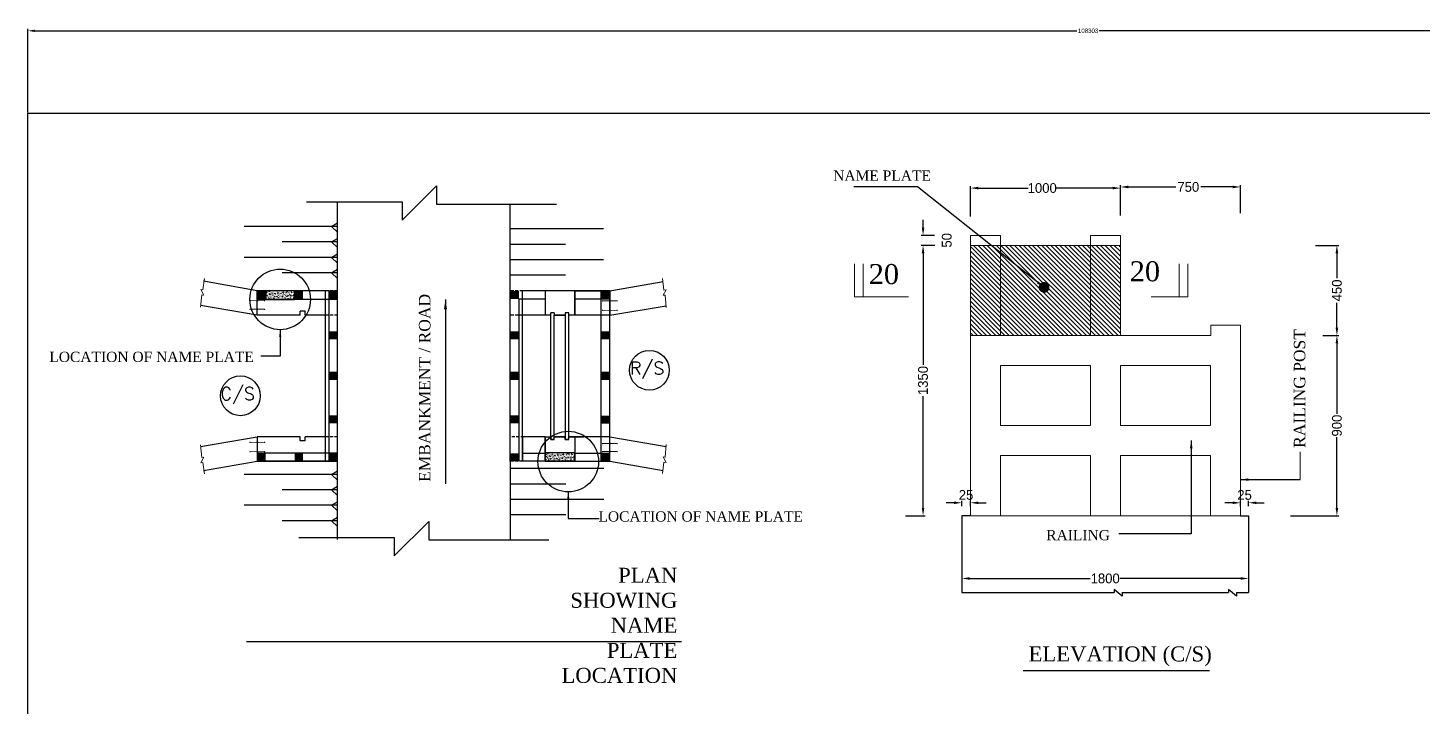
# Model space of a CAD drawing. Extents: x -1206532 to 786809, y -4288605 to 172932.
# Drawn here: x 678397 to 749608, y -4242283 to -4207661 of the extents above; entities that cross this region are included whole.
import ezdxf

# ---------------------------------------------------------------- set-up
doc = ezdxf.new("R2010")
doc.units = 0
doc.header["$LTSCALE"] = 300
doc.header["$MEASUREMENT"] = 0
doc.linetypes.add('DASHED', pattern=[0.75, 0.5, -0.25])
doc.layers.get('0').update_dxf_attribs({"linetype": 'CONTINUOUS'})
doc.layers.get('DEFPOINTS').update_dxf_attribs({"linetype": 'CONTINUOUS'})
doc.layers.add('LINE', color=7, linetype='CONTINUOUS')
doc.layers.add('Other line', color=7, linetype='CONTINUOUS', lineweight=15)
doc.styles.add('BIG', font='ROMANT.SHX')
doc.styles.add('style1', font='TIMES_0.TTF')
doc.dimstyles.new('3', dxfattribs={"dimtxt": 225, "dimasz": 350, "dimexe": 100, "dimexo": 25, "dimgap": 9, "dimtad": 0, "dimdec": 0, "dimzin": 0, "dimdsep": 46, "dimtxsty": 'Standard', "dimcen": 0, "dimclrd": 5, "dimclre": 6, "dimclrt": 1, "dimadec": 0, "dimazin": 0, "dimtfac": 1, "dimtdec": 0, "dimtofl": 0, "dimtmove": 2, "dimatfit": 3, "dimfxl": 1, "dimtolj": 1, "dimtzin": 0, "dimarcsym": 0})
pattern_1 = [(135, (3341347.93, -2847438.74), (115.824091, 115.824091), [])]

# ---------------------------------------------------------------- blocks, each defined once
blk = doc.blocks.new('*D505')
at = {"layer": 'DEFPOINTS', "color": 0, "lineweight": 30}
for p in [(786701, -4207808), (678397, -4212008), (786701, -4212008)]:
    blk.add_point(p, dxfattribs=at)
at = {"layer": 'LINE', "color": 6, "lineweight": -2}
for p, q in [((678397, -4211983), (678397, -4207708)), ((786701, -4211983), (786701, -4207708))]:
    blk.add_line(p, q, dxfattribs=at)
at = {"layer": 'LINE', "color": 5, "lineweight": -2}
for p, q in [((678747, -4207808), (731978, -4207808)), ((786351, -4207808), (733121, -4207808))]:
    blk.add_line(p, q, dxfattribs=at)
at = {"layer": 'LINE', "color": 5, "lineweight": 30}
for points in [[(678747, -4207750), (678747, -4207867), (678397, -4207808)], [(786351, -4207750), (786351, -4207867), (786701, -4207808)]]:
    blk.add_solid(points, dxfattribs=at)
at = {"layer": 'LINE', "color": 1, "lineweight": 30, "insert": (732549, -4207808), "char_height": 225, "attachment_point": 5}
blk.add_mtext('\\A1;108303', dxfattribs=at)
blk = doc.blocks.new('*D838')
at = {"layer": 'DEFPOINTS', "color": 0, "lineweight": 30}
for p in [(744511, -4223364), (742858, -4232563), (745256, -4232563)]:
    blk.add_point(p, dxfattribs=at)
at = {"layer": 'LINE', "lineweight": -2}
for p, q in [((744536, -4223364), (745356, -4223364)), ((745256, -4223764), (745256, -4227371)), ((745256, -4232163), (745256, -4228555)), ((742883, -4232563), (745356, -4232563))]:
    blk.add_line(p, q, dxfattribs=at)
at = {"layer": 'LINE', "lineweight": 30}
for points in [[(745189, -4223764), (745323, -4223764), (745256, -4223364)], [(745189, -4232163), (745323, -4232163), (745256, -4232563)]]:
    blk.add_solid(points, dxfattribs=at)
at = {"layer": 'LINE', "color": 0, "lineweight": 20, "insert": (745256, -4227963), "char_height": 500, "attachment_point": 5, "rotation": 90}
blk.add_mtext('\\A1;900', dxfattribs=at)
blk = doc.blocks.new('*D839')
at = {"layer": 'DEFPOINTS', "color": 0, "lineweight": 30}
for p in [(724740, -4218764), (723201, -4232563), (724119, -4232563)]:
    blk.add_point(p, dxfattribs=at)
at = {"layer": 'LINE', "lineweight": -2}
for p, q in [((724715, -4218764), (724019, -4218764)), ((724119, -4219164), (724119, -4224863)), ((724119, -4232163), (724119, -4226464)), ((723226, -4232563), (724219, -4232563))]:
    blk.add_line(p, q, dxfattribs=at)
at = {"layer": 'LINE', "lineweight": 30}
for points in [[(724052, -4219164), (724186, -4219164), (724119, -4218764)], [(724052, -4232163), (724186, -4232163), (724119, -4232563)]]:
    blk.add_solid(points, dxfattribs=at)
at = {"layer": 'LINE', "color": 0, "lineweight": 20, "insert": (724119, -4225663), "char_height": 500, "attachment_point": 5, "rotation": 90}
blk.add_mtext('\\A1;1350', dxfattribs=at)
blk = doc.blocks.new('*D840')
at = {"layer": 'DEFPOINTS', "color": 0, "lineweight": 30}
for p in [(726093, -4233244), (740747, -4233397), (726093, -4235767)]:
    blk.add_point(p, dxfattribs=at)
at = {"layer": 'LINE', "lineweight": -2}
for p, q in [((726093, -4233269), (726093, -4235867)), ((740747, -4233422), (740747, -4235867)), ((726493, -4235767), (732661, -4235767)), ((740347, -4235767), (734179, -4235767))]:
    blk.add_line(p, q, dxfattribs=at)
at = {"layer": 'LINE', "lineweight": 30}
for points in [[(726493, -4235701), (726493, -4235834), (726093, -4235767)], [(740347, -4235701), (740347, -4235834), (740747, -4235767)]]:
    blk.add_solid(points, dxfattribs=at)
at = {"layer": 'LINE', "color": 0, "lineweight": 20, "insert": (733420, -4235767), "char_height": 500, "attachment_point": 5}
blk.add_mtext('\\A1;1800', dxfattribs=at)
blk = doc.blocks.new('*D841')
at = {"layer": 'DEFPOINTS', "color": 0, "lineweight": 30}
for p in [(744135, -4218764), (744511, -4223364), (745256, -4223364)]:
    blk.add_point(p, dxfattribs=at)
at = {"layer": 'LINE', "lineweight": -2}
for p, q in [((744160, -4218764), (745356, -4218764)), ((745256, -4219164), (745256, -4220430)), ((745256, -4222964), (745256, -4221698)), ((744536, -4223364), (745356, -4223364))]:
    blk.add_line(p, q, dxfattribs=at)
at = {"layer": 'LINE', "lineweight": 30}
for points in [[(745189, -4219164), (745323, -4219164), (745256, -4218764)], [(745189, -4222964), (745323, -4222964), (745256, -4223364)]]:
    blk.add_solid(points, dxfattribs=at)
at = {"layer": 'LINE', "color": 0, "lineweight": 20, "insert": (745256, -4221064), "char_height": 500, "attachment_point": 5, "rotation": 90}
blk.add_mtext('\\A1;450', dxfattribs=at)
blk = doc.blocks.new('*D842')
at = {"layer": 'DEFPOINTS', "color": 0, "lineweight": 30}
for p in [(734202, -4215781), (734202, -4217199), (740334, -4217144)]:
    blk.add_point(p, dxfattribs=at)
at = {"layer": 'LINE', "lineweight": -2}
for p, q in [((734202, -4217174), (734202, -4215681)), ((734602, -4215781), (737033, -4215781)), ((739934, -4215781), (738301, -4215781)), ((740334, -4217119), (740334, -4215681))]:
    blk.add_line(p, q, dxfattribs=at)
at = {"layer": 'LINE', "lineweight": 30}
for points in [[(734602, -4215714), (734602, -4215847), (734202, -4215781)], [(739934, -4215714), (739934, -4215847), (740334, -4215781)]]:
    blk.add_solid(points, dxfattribs=at)
at = {"layer": 'LINE', "color": 0, "lineweight": 20, "insert": (737667, -4215781), "char_height": 500, "attachment_point": 5}
blk.add_mtext('\\A1;750', dxfattribs=at)
blk = doc.blocks.new('*D843')
at = {"layer": 'DEFPOINTS', "color": 0, "lineweight": 30}
for p in [(726536, -4215838), (726536, -4217316), (734202, -4217265)]:
    blk.add_point(p, dxfattribs=at)
at = {"layer": 'LINE', "lineweight": -2}
for p, q in [((726536, -4217291), (726536, -4215738)), ((726936, -4215838), (729488, -4215838)), ((733802, -4215838), (730923, -4215838)), ((734202, -4217240), (734202, -4215738))]:
    blk.add_line(p, q, dxfattribs=at)
at = {"layer": 'LINE', "lineweight": 30}
for points in [[(726936, -4215771), (726936, -4215904), (726536, -4215838)], [(733802, -4215771), (733802, -4215904), (734202, -4215838)]]:
    blk.add_solid(points, dxfattribs=at)
at = {"layer": 'LINE', "color": 0, "lineweight": 20, "insert": (730205, -4215838), "char_height": 500, "attachment_point": 5}
blk.add_mtext('\\A1;1000', dxfattribs=at)
blk = doc.blocks.new('*D844')
at = {"layer": 'DEFPOINTS', "color": 0, "lineweight": 30}
for p in [(724721, -4218253), (724119, -4218764), (724721, -4218764)]:
    blk.add_point(p, dxfattribs=at)
at = {"layer": 'LINE', "lineweight": -2}
for p, q in [((724119, -4217853), (724119, -4217453)), ((724696, -4218253), (724019, -4218253)), ((724696, -4218764), (724019, -4218764)), ((724119, -4219164), (724119, -4219564))]:
    blk.add_line(p, q, dxfattribs=at)
at = {"layer": 'LINE', "lineweight": 30}
for points in [[(724052, -4217853), (724186, -4217853), (724119, -4218253)], [(724052, -4219164), (724186, -4219164), (724119, -4218764)]]:
    blk.add_solid(points, dxfattribs=at)
at = {"layer": 'LINE', "color": 0, "lineweight": 20, "insert": (725330, -4218505), "char_height": 500, "attachment_point": 5, "rotation": 90}
blk.add_mtext('\\A1;50', dxfattribs=at)
blk = doc.blocks.new('*D845')
at = {"layer": 'DEFPOINTS', "color": 0, "lineweight": 30}
for p in [(740334, -4231904), (740334, -4232111), (740747, -4232098)]:
    blk.add_point(p, dxfattribs=at)
at = {"layer": 'LINE', "lineweight": -2}
for p, q in [((739934, -4231904), (739534, -4231904)), ((740334, -4232086), (740334, -4231804)), ((740747, -4232073), (740747, -4231804)), ((741147, -4231904), (741547, -4231904))]:
    blk.add_line(p, q, dxfattribs=at)
at = {"layer": 'LINE', "lineweight": 30}
for points in [[(739934, -4231838), (739934, -4231971), (740334, -4231904)], [(741147, -4231838), (741147, -4231971), (740747, -4231904)]]:
    blk.add_solid(points, dxfattribs=at)
at = {"layer": 'LINE', "color": 0, "lineweight": 20, "insert": (740541, -4231504), "char_height": 500, "attachment_point": 5}
blk.add_mtext('\\A1;25', dxfattribs=at)
blk = doc.blocks.new('*D846')
at = {"layer": 'DEFPOINTS', "color": 0, "lineweight": 30}
for p in [(726093, -4231904), (726093, -4232098), (726536, -4232098)]:
    blk.add_point(p, dxfattribs=at)
at = {"layer": 'LINE', "lineweight": -2}
for p, q in [((725693, -4231904), (725293, -4231904)), ((726093, -4232073), (726093, -4231804)), ((726536, -4232073), (726536, -4231804)), ((726936, -4231904), (727336, -4231904))]:
    blk.add_line(p, q, dxfattribs=at)
at = {"layer": 'LINE', "lineweight": 30}
for points in [[(725693, -4231838), (725693, -4231971), (726093, -4231904)], [(726936, -4231838), (726936, -4231971), (726536, -4231904)]]:
    blk.add_solid(points, dxfattribs=at)
at = {"layer": 'LINE', "color": 0, "lineweight": 20, "insert": (726314, -4231504), "char_height": 500, "attachment_point": 5}
blk.add_mtext('\\A1;25', dxfattribs=at)

msp = doc.modelspace()

# ---------------------------------------------------------------- hatches: boundary and pattern name
at = {"layer": 'LINE', "lineweight": 20}
h = msp.add_hatch(dxfattribs=at)
h.set_pattern_fill('ANSI31', color=256, scale=1310.4, style=0)
h.set_pattern_definition(pattern_1)
h.paths.add_polyline_path([(732668.377, -4223363.504), (732668.377, -4218764), (728068.873, -4218764), (728068.873, -4223363.504)], flags=17)
h.paths.add_polyline_path([(728068.873, -4218764), (726535.705, -4218764), (726535.705, -4223363.504), (728068.873, -4223363.504)])
h = msp.add_hatch(dxfattribs=at)
h.set_pattern_fill('ANSI31', color=256, scale=1310.4, style=0)
h.set_pattern_definition(pattern_1)
h.paths.add_polyline_path([(734201.545, -4218764), (732668.377, -4218764), (732668.377, -4223363.504), (734201.545, -4223363.504)])
h = msp.add_hatch(dxfattribs=at)
h.set_pattern_fill('ANSI31', color=256, scale=1310.4, style=0)
h.set_pattern_definition(pattern_1)
h.paths.add_polyline_path([(732668.377, -4223363.504), (734201.545, -4223363.504), (734201.545, -4218764), (732668.377, -4218764)])
at = {"layer": 'Other line', "lineweight": 30}
for points in [[(690542.701, -4221507.775), (690107.459, -4221507.775), (690107.459, -4221098.382), (690542.701, -4221098.382)], [(692455.701, -4221507.775), (692020.459, -4221507.775), (692020.459, -4221098.382), (692455.701, -4221098.382)], [(694214.701, -4221507.775), (693779.459, -4221507.775), (693779.459, -4221098.382), (694214.701, -4221098.382)], [(703482.694, -4221507.775), (703047.452, -4221507.775), (703047.452, -4221098.382), (703482.694, -4221098.382)], [(708113.72, -4221507.775), (707678.478, -4221507.775), (707678.478, -4221098.382), (708113.72, -4221098.382)], [(694214.701, -4223563.775), (693779.459, -4223563.775), (693779.459, -4223154.382), (694214.701, -4223154.382)], [(703482.694, -4223563.775), (703047.452, -4223563.775), (703047.452, -4223154.382), (703482.694, -4223154.382)], [(708113.72, -4223563.775), (707678.478, -4223563.775), (707678.478, -4223154.382), (708113.72, -4223154.382)], [(694214.701, -4225627.775), (693779.459, -4225627.775), (693779.459, -4225218.382), (694214.701, -4225218.382)], [(703482.694, -4225627.775), (703047.452, -4225627.775), (703047.452, -4225218.382), (703482.694, -4225218.382)], [(708113.72, -4225627.775), (707678.478, -4225627.775), (707678.478, -4225218.382), (708113.72, -4225218.382)], [(694214.701, -4227855.775), (693779.459, -4227855.775), (693779.459, -4227446.382), (694214.701, -4227446.382)], [(703482.694, -4227855.775), (703047.452, -4227855.775), (703047.452, -4227446.382), (703482.694, -4227446.382)], [(708113.72, -4227860.775), (707678.478, -4227860.775), (707678.478, -4227451.382), (708113.72, -4227451.382)], [(690542.701, -4229779.551), (690107.459, -4229779.551), (690107.459, -4229370.158), (690542.701, -4229370.158)], [(692455.701, -4229779.551), (692020.459, -4229779.551), (692020.459, -4229370.158), (692455.701, -4229370.158)], [(694214.701, -4229780.645), (693779.459, -4229780.645), (693779.459, -4229371.252), (694214.701, -4229371.252)], [(703482.694, -4229780.052), (703047.452, -4229780.052), (703047.452, -4229370.659), (703482.694, -4229370.659)], [(708113.72, -4229780.052), (707678.478, -4229780.052), (707678.478, -4229370.659), (708113.72, -4229370.659)]]:
    msp.add_hatch(color=0, dxfattribs=at).paths.add_polyline_path(points)
h = msp.add_hatch(dxfattribs=at)
h.set_pattern_fill('AR-CONC', color=0, scale=20, style=0)
h.set_pattern_definition([(310, (368032.7, -7130509.55), (143.4520365, 12.550427), [15, -165]), (5, (368032.7, -7130509.55), (-27.750267, -150.438427), [12, -132]), (259.5486, (368044.65, -7130508.5), (115.7018763, -137.8879084), [12.748038, -140.2284224]), (313.8158, (368032.7, -7130549.55), (213.44821, 33.103803), [22.5, -247.5]), (263.3644, (368050.49, -7130546.79), (186.932541, -194.823574), [19.122058, -210.3426]), (8.8158, (368032.7, -7130549.55), (186.932389, -194.82372), [18, -198]), (339, (368052.7, -7130539.55), (119.3814104, 80.523778), [15, -165]), (34, (368052.7, -7130539.55), (48.6630664, -145.030009), [12, -132]), (288.5486, (368062.65, -7130532.84), (168.044526, -64.5060993), [12.748038, -140.2284224]), (322.5, (368032.7, -7130509.547), (2.4319711, -66.5787708), [0, -130.4, 0, -134, 0, -132.5]), (352.5, (368032.7, -7130509.55), (52.6139075, -78.8823424), [0, -76.4, 0, -127.4, 0, -50.5]), (32.5, (367988.1, -7130509.547), (106.7644872, 4.5109743), [0, -50, 0, -156, 0, -207]), (42.5, (367968.1, -7130509.55), (116.637234, -20.0209965), [0, -65, 0, -103.6, 0, -147])])
h.paths.add_polyline_path([(692022.989, -4221520.382), (690544.946, -4221520.382), (690544.946, -4221091.476), (692022.989, -4221091.476)])
h = msp.add_hatch(dxfattribs=at)
h.set_pattern_fill('AR-CONC', color=0, scale=20, style=0)
h.set_pattern_definition([(310, (382335.4, -7138769.81), (143.4520365, 12.550427), [15, -165]), (5, (382335.4, -7138769.81), (-27.750267, -150.438427), [12, -132]), (259.5486, (382347.36, -7138768.76), (115.7018763, -137.8879084), [12.748038, -140.2284224]), (313.8158, (382335.4, -7138809.81), (213.44821, 33.103803), [22.5, -247.5]), (263.3644, (382353.19, -7138807.05), (186.932541, -194.823574), [19.122058, -210.3426]), (8.8158, (382335.4, -7138809.8), (186.932389, -194.82372), [18, -198]), (339, (382355.4, -7138799.81), (119.3814104, 80.523778), [15, -165]), (34, (382355.4, -7138799.81), (48.6630664, -145.030009), [12, -132]), (288.5486, (382365.35, -7138793.1), (168.044526, -64.5060993), [12.748038, -140.2284224]), (322.5, (382335.4, -7138769.81), (2.4319711, -66.5787708), [0, -130.4, 0, -134, 0, -132.5]), (352.5, (382335.4, -7138769.81), (52.6139075, -78.8823424), [0, -76.4, 0, -127.4, 0, -50.5]), (32.5, (382290.8, -7138769.81), (106.7644872, 4.5109743), [0, -50, 0, -156, 0, -207]), (42.5, (382270.8, -7138769.81), (116.637234, -20.0209965), [0, -65, 0, -103.6, 0, -147])])
h.paths.add_polyline_path([(706325.691, -4229780.645), (704847.649, -4229780.645), (704847.649, -4229351.738), (706325.691, -4229351.738)])

# ---------------------------------------------------------------- linework, layer by layer
for p, q in [((690107.791, -4221081.61), (687372.775, -4220596.418)), ((708113.72, -4221091.476), (710849.239, -4220609.13)), ((690106.499, -4222322.745), (687220.874, -4221831.511)), ((708113.72, -4222332.612), (710999.855, -4221844.381)), ((690107.791, -4228558.65), (687221.149, -4229043.878)), ((708113.72, -4228539.509), (710999.855, -4229027.74)), ((690106.499, -4229799.786), (687370.48, -4230279.285)), ((708113.72, -4229780.645), (710849.239, -4230262.991)), ((729238.827, -4240470.159), (738744.709, -4240470.159))]:
    msp.add_line(p, q)
at = {"linetype": 'ByBlock', "lineweight": 30}
msp.add_lwpolyline([(678397.389, -4288593.469), (678397.389, -4212007.575), (786700.674, -4212007.575), (786700.674, -4288593.469), (678397.389, -4288593.469)], close=True, dxfattribs=at)
at = {"color": 5}
for centre in [(691283.967, -4221520.382), (705997.712, -4229801.371)]:
    msp.add_circle(centre, 1546.219, dxfattribs=at)
at = {"layer": 'LINE'}
for p, q in [((694214.701, -4217801.159), (689444.012, -4217801.159)), ((693906.342, -4217801.159), (694214.701, -4217617.008)), ((693906.342, -4217801.159), (694214.701, -4218089.283)), ((693906.342, -4218589.386), (694214.701, -4218405.235)), ((703029.093, -4217908.362), (707799.782, -4217908.362)), ((694214.701, -4218589.386), (691390.37, -4218589.386)), ((693906.342, -4218589.386), (694214.701, -4218877.51)), ((693906.342, -4219377.613), (694214.701, -4219193.462)), ((703029.093, -4218696.589), (705853.424, -4218696.589)), ((694214.701, -4219377.613), (689444.012, -4219377.613)), ((694214.701, -4219377.613), (691390.37, -4219377.613)), ((693906.342, -4219377.613), (694214.701, -4219665.737)), ((703029.093, -4219484.816), (705853.424, -4219484.816)), ((703029.093, -4219484.816), (707799.782, -4219484.816)), ((694214.701, -4220165.84), (691390.37, -4220165.84)), ((693906.342, -4220165.84), (694214.701, -4219981.689)), ((693906.342, -4220165.84), (694214.701, -4220453.964)), ((703029.093, -4220273.043), (705853.424, -4220273.043)), ((690106.499, -4222332.612), (690106.499, -4221091.476)), ((708113.72, -4221091.476), (703668.02, -4221091.476)), ((708113.72, -4222332.612), (708113.72, -4221091.476)), ((692301.283, -4222332.612), (692301.283, -4222125.756)), ((692559.853, -4222125.756), (692301.283, -4222125.756)), ((692559.853, -4222332.612), (692559.853, -4222125.756)), ((708113.72, -4229780.645), (708113.72, -4222332.612)), ((694214.701, -4233781.759), (694214.701, -4226784.386)), ((692301.283, -4228746.365), (692301.283, -4228539.509)), ((692559.853, -4228746.365), (692301.283, -4228746.365)), ((692559.853, -4228746.365), (692559.853, -4228539.509)), ((694214.701, -4229799.786), (694214.701, -4228539.509)), ((694214.701, -4229799.786), (690106.499, -4229799.786)), ((705891.722, -4229780.645), (703668.02, -4229780.645)), ((694214.701, -4230456.38), (689444.012, -4230456.38)), ((693906.342, -4230456.38), (694214.701, -4230272.23)), ((693906.342, -4230456.38), (694214.701, -4230744.504)), ((703047.452, -4230143.68), (707818.141, -4230143.68)), ((694214.701, -4231244.607), (691390.37, -4231244.607)), ((693906.342, -4231244.607), (694214.701, -4231060.457)), ((693906.342, -4231244.607), (694214.701, -4231532.731)), ((703047.452, -4230931.907), (705871.784, -4230931.907)), ((694214.701, -4232032.834), (689444.012, -4232032.834)), ((694214.701, -4232032.834), (691390.37, -4232032.834)), ((693906.342, -4232032.834), (694214.701, -4231848.684)), ((693906.342, -4232032.834), (694214.701, -4232320.958)), ((703047.452, -4231720.134), (705871.784, -4231720.134)), ((703047.452, -4231720.134), (707818.141, -4231720.134)), ((693906.342, -4232821.061), (694214.701, -4232636.911)), ((703047.452, -4232508.361), (705871.784, -4232508.361)), ((694214.701, -4232821.061), (691390.37, -4232821.061)), ((693906.342, -4232821.061), (694214.701, -4233109.185)), ((726093.158, -4236490.886), (733874.645, -4236490.886)), ((734281.809, -4236667.294), (733874.645, -4236327.421)), ((733874.645, -4236327.421), (733874.645, -4236490.886)), ((734281.809, -4236490.886), (739716.276, -4236490.886)), ((734281.809, -4236490.886), (734281.809, -4236667.294)), ((740123.44, -4236667.294), (739716.276, -4236327.421)), ((739716.276, -4236327.421), (739716.276, -4236490.886)), ((740123.44, -4236490.886), (740746.823, -4236490.886)), ((740123.44, -4236490.886), (740123.44, -4236667.294))]:
    msp.add_line(p, q, dxfattribs=at)
at = {"layer": 'LINE', "lineweight": 20}
for p, q in [((726535.705, -4223363.504), (726535.705, -4218252.944)), ((726535.705, -4218252.944), (726535.705, -4218764)), ((728068.873, -4218252.944), (726535.705, -4218252.944)), ((728068.873, -4218764), (728068.873, -4218252.944)), ((732668.377, -4218764), (732668.377, -4218252.944)), ((732668.377, -4218252.944), (734201.545, -4218252.944)), ((734201.545, -4223363.504), (734201.545, -4218252.944)), ((734201.545, -4218252.944), (734201.545, -4218764)), ((726535.705, -4218764), (728068.873, -4218764)), ((728068.873, -4223363.504), (728068.873, -4218764)), ((728068.873, -4223363.504), (728068.873, -4218764)), ((728068.873, -4223363.504), (728068.873, -4218817.967)), ((732668.377, -4223363.504), (732668.377, -4218764)), ((732668.377, -4223363.504), (732668.377, -4218764)), ((734201.545, -4218764), (732668.377, -4218764)), ((732668.377, -4223363.504), (732668.377, -4218767.719)), ((720613.376, -4221397.95), (720613.376, -4219705.612)), ((721059.013, -4221397.95), (721059.013, -4219705.612)), ((737191.062, -4221397.95), (737191.062, -4219705.612)), ((737636.699, -4221397.95), (737636.699, -4219705.612)), ((723376.324, -4221397.95), (720613.376, -4221397.95)), ((735765.025, -4221397.95), (737636.699, -4221397.95)), ((726535.705, -4232562.512), (726535.705, -4223363.504)), ((734201.545, -4223363.504), (726535.705, -4223363.504)), ((732668.377, -4223363.504), (728068.873, -4223363.504)), ((738809.69, -4223363.504), (734201.545, -4223363.504)), ((740334.217, -4232562.512), (740334.217, -4223363.504)), ((732668.377, -4224896.672), (728068.873, -4224896.672)), ((728068.873, -4227963.008), (728068.873, -4224896.672)), ((732668.377, -4227963.008), (732668.377, -4224896.672)), ((734201.545, -4227963.008), (734201.545, -4224896.672)), ((738801.049, -4224896.672), (734201.545, -4224896.672)), ((738801.049, -4227963.008), (738801.049, -4224896.672)), ((738801.049, -4227963.008), (738801.049, -4224896.672)), ((732668.377, -4227963.008), (728068.873, -4227963.008)), ((738801.049, -4227963.008), (734201.545, -4227963.008)), ((732668.377, -4229496.176), (728068.873, -4229496.176)), ((728068.873, -4232562.512), (728068.873, -4229496.176)), ((732668.377, -4232562.512), (732668.377, -4229496.176)), ((734201.545, -4232562.512), (734201.545, -4229496.176)), ((738801.049, -4229496.176), (734201.545, -4229496.176)), ((738801.049, -4232562.512), (738801.049, -4229496.176)), ((743378.809, -4230720.535), (743378.809, -4229304.343)), ((740334.217, -4232562.512), (726535.705, -4232562.512))]:
    msp.add_line(p, q, dxfattribs=at)
at = {"layer": 'LINE', "linetype": 'DASHED'}
for p, q in [((694214.701, -4221091.476), (693594.133, -4221091.476)), ((703668.02, -4221091.476), (703029.093, -4221091.476)), ((694214.701, -4222332.612), (693594.133, -4222332.612)), ((703668.02, -4222332.612), (703029.093, -4222332.612)), ((694214.701, -4228539.509), (693594.133, -4228539.509)), ((703719.734, -4228539.509), (703029.093, -4228539.509)), ((694214.701, -4229780.645), (693594.133, -4229780.645)), ((703668.02, -4229780.645), (703029.093, -4229780.645))]:
    msp.add_line(p, q, dxfattribs=at)
at = {"layer": 'LINE', "lineweight": 30}
for p, q in [((704820.244, -4221091.476), (704820.244, -4222332.612)), ((706325.691, -4221091.476), (706325.691, -4222332.612)), ((705103.843, -4222332.612), (704820.244, -4222332.612)), ((705281.253, -4222205.643), (705103.843, -4222205.643)), ((705103.843, -4222332.612), (705103.843, -4222205.643)), ((706018.365, -4222205.643), (705840.956, -4222205.643)), ((706018.365, -4222332.612), (706018.365, -4222205.643)), ((706325.691, -4222332.612), (706018.365, -4222332.612)), ((704820.244, -4228539.509), (705103.843, -4228539.509)), ((704820.244, -4228539.509), (704820.244, -4229780.645)), ((705103.843, -4228676.526), (705103.843, -4228539.509)), ((705281.253, -4228676.526), (705103.843, -4228676.526)), ((705281.253, -4228676.526), (705281.253, -4228539.509)), ((705840.956, -4228676.526), (705840.956, -4228539.509)), ((706018.365, -4228676.526), (705840.956, -4228676.526)), ((706325.691, -4228539.509), (706018.365, -4228539.509)), ((706018.365, -4228676.526), (706018.365, -4228539.509)), ((706325.691, -4228539.509), (706325.691, -4229780.645))]:
    msp.add_line(p, q, dxfattribs=at)
at = {"layer": 'LINE'}
for points in [[(692628.83, -4216545.453), (697511.272, -4216545.453), (697511.272, -4217482.018), (699268.958, -4215725.96), (699268.958, -4216666.224), (705404.412, -4216666.224)], [(692230.145, -4233674.513), (697112.586, -4233674.513), (697112.586, -4234611.078), (698870.272, -4232855.02), (698870.272, -4233795.285), (705005.726, -4233795.285)]]:
    msp.add_lwpolyline(points, dxfattribs=at)
at = {"layer": 'LINE', "lineweight": 20}
msp.add_lwpolyline([(734201.545, -4218764), (726535.705, -4218764), (726535.705, -4223363.504), (734201.545, -4223363.504)], close=True, dxfattribs=at)
for points in [[(687419.238, -4220446.065), (687339.945, -4221032.208), (687227.843, -4221011.706), (687380.439, -4221299.308), (687276.485, -4221284.93), (687220.777, -4221925.157)], [(710802.933, -4220458.729), (710881.615, -4221044.954), (710993.739, -4221024.568), (710840.843, -4221312.012), (710944.812, -4221297.742), (710999.855, -4221938.026)], [(740334.217, -4223363.504), (740334.217, -4222839.344), (738809.69, -4222839.344), (738809.69, -4223363.504)], [(687416.63, -4230429.734), (687338.557, -4229843.427), (687226.412, -4229863.697), (687379.607, -4229576.412), (687275.623, -4229590.574), (687221.247, -4228950.233)], [(710802.933, -4230413.392), (710881.615, -4229827.166), (710993.739, -4229847.552), (710840.843, -4229560.108), (710944.812, -4229574.379), (710999.855, -4228934.094)]]:
    msp.add_lwpolyline(points, dxfattribs=at)
at = {"layer": 'LINE', "lineweight": 20, "const_width": 273.78}
msp.add_lwpolyline([(730161.41, -4220909.785, 1), (730435.19, -4220909.785, 1)], format="xyb", close=True, dxfattribs=at)
at = {"layer": 'LINE'}
for points, const_width in [([(689764.619, -4221585.316, 1), (689731.005, -4221585.316, 1)], 33.614), ([(689764.619, -4222023.316, 1), (689731.005, -4222023.316, 1)], 33.614), ([(690142.722, -4221585.316, 1), (690091.629, -4221585.316, 1)], 51.093), ([(690142.722, -4222023.316, 1), (690091.629, -4222023.316, 1)], 51.093), ([(690503.345, -4221585.316, 1), (690469.731, -4221585.316, 1)], 33.614), ([(690503.345, -4222023.316, 1), (690469.731, -4222023.316, 1)], 33.614), ([(707771.84, -4221597.316, 1), (707738.226, -4221597.316, 1)], 33.614), ([(707771.84, -4222076.348, 1), (707738.226, -4222076.348, 1)], 33.614), ([(708149.943, -4221597.316, 1), (708098.849, -4221597.316, 1)], 51.093), ([(708149.943, -4222076.348, 1), (708098.849, -4222076.348, 1)], 51.093), ([(708510.566, -4221597.316, 1), (708476.952, -4221597.316, 1)], 33.614), ([(708510.566, -4222076.348, 1), (708476.952, -4222076.348, 1)], 33.614), ([(689764.619, -4228814.316, 1), (689731.005, -4228814.316, 1)], 33.614), ([(690142.722, -4228814.316, 1), (690091.629, -4228814.316, 1)], 51.093), ([(690503.345, -4228814.316, 1), (690469.731, -4228814.316, 1)], 33.614), ([(707771.84, -4228880.348, 1), (707738.226, -4228880.348, 1)], 33.614), ([(708149.943, -4228880.348, 1), (708098.849, -4228880.348, 1)], 51.093), ([(708510.566, -4228880.348, 1), (708476.952, -4228880.348, 1)], 33.614), ([(689764.619, -4229298.316, 1), (689731.005, -4229298.316, 1)], 33.614), ([(690142.722, -4229298.316, 1), (690091.629, -4229298.316, 1)], 51.093), ([(690503.345, -4229298.316, 1), (690469.731, -4229298.316, 1)], 33.614), ([(707771.84, -4229288.348, 1), (707738.226, -4229288.348, 1)], 33.614), ([(708149.943, -4229288.348, 1), (708098.849, -4229288.348, 1)], 51.093), ([(708510.566, -4229288.348, 1), (708476.952, -4229288.348, 1)], 33.614)]:
    msp.add_lwpolyline(points, format="xyb", close=True, dxfattribs=dict(at, const_width=const_width))
at = {"layer": 'LINE', "const_width": 43.026}
for points in [[(690466.947, -4221584.76), (690117.36, -4221584.76), (689767.774, -4221584.76)], [(690466.947, -4222022.76), (690117.36, -4222022.76), (689767.774, -4222022.76)], [(708474.168, -4221596.76), (708124.581, -4221596.76), (707774.994, -4221596.76)], [(708474.168, -4222075.793), (708124.581, -4222075.793), (707774.994, -4222075.793)], [(690466.947, -4228813.76), (690117.36, -4228813.76), (689767.774, -4228813.76)], [(708474.168, -4228879.793), (708124.581, -4228879.793), (707774.994, -4228879.793)], [(690466.947, -4229297.76), (690117.36, -4229297.76), (689767.774, -4229297.76)], [(708474.168, -4229287.793), (708124.581, -4229287.793), (707774.994, -4229287.793)]]:
    msp.add_lwpolyline(points, dxfattribs=at)
at = {"layer": 'LINE', "lineweight": 30}
msp.add_lwpolyline([(705840.956, -4228539.509), (705282.17, -4228539.509), (705282.17, -4222332.612), (705840.956, -4222332.612)], close=True, dxfattribs=at)
for centre in [(710143.898, -4225136.912), (689251.372, -4226441.983)]:
    msp.add_circle(centre, 1015.539, dxfattribs=at)
at = {"layer": 'Other line', "color": 0, "lineweight": 30}
for p, q in [((694214.701, -4229799.786), (694214.701, -4216545.453)), ((703029.093, -4229780.645), (703029.093, -4216666.224)), ((693594.133, -4221091.476), (690106.499, -4221091.476)), ((693594.133, -4229780.645), (693594.133, -4221091.476)), ((693779.459, -4221091.476), (694214.701, -4221091.476)), ((693779.459, -4229799.786), (693779.459, -4221091.476)), ((694214.701, -4228539.509), (694214.701, -4221091.476)), ((703668.02, -4229780.645), (703668.02, -4221091.476)), ((706325.691, -4221091.476), (704820.244, -4221091.476)), ((707678.478, -4229780.645), (707678.478, -4221091.476)), ((694214.701, -4221520.382), (690106.499, -4221520.382)), ((703482.694, -4229780.645), (703482.694, -4221468.382)), ((704820.244, -4221506.382), (703482.694, -4221506.382)), ((708113.72, -4221506.382), (706325.691, -4221506.382)), ((708113.72, -4229780.645), (708113.72, -4221468.382)), ((692301.283, -4222332.612), (690106.499, -4222332.612)), ((693594.133, -4222332.612), (692559.853, -4222332.612)), ((704820.244, -4222332.612), (703668.02, -4222332.612)), ((705103.843, -4228539.509), (705103.843, -4222332.612)), ((705281.253, -4222205.643), (705282.17, -4222332.612)), ((705840.956, -4222332.612), (705282.17, -4222332.612)), ((705840.956, -4222205.643), (705840.956, -4222332.612)), ((706018.365, -4228539.509), (706018.365, -4222332.612)), ((708113.72, -4222332.612), (706325.691, -4222332.612)), ((694214.701, -4233674.513), (694214.701, -4228177.506)), ((692301.283, -4228539.509), (690106.499, -4228539.509)), ((690106.499, -4228539.509), (690106.499, -4229780.645)), ((693594.133, -4228539.509), (692559.853, -4228539.509)), ((704779.871, -4228539.509), (703668.02, -4228539.509)), ((704820.244, -4228539.509), (703668.02, -4228539.509)), ((703668.02, -4228539.509), (703668.02, -4229780.645)), ((703668.02, -4229780.645), (703668.02, -4229160.077)), ((705840.956, -4228539.509), (705281.253, -4228539.509)), ((706150.292, -4228539.509), (706770.86, -4228539.509)), ((706770.86, -4228539.509), (706325.691, -4228539.509)), ((708113.72, -4228539.509), (706325.691, -4228539.509)), ((694214.701, -4229371.252), (690106.499, -4229371.252)), ((693779.459, -4229780.645), (690106.499, -4229780.645)), ((693594.133, -4229780.645), (692559.853, -4229780.645)), ((703029.093, -4229780.645), (703029.093, -4233795.285)), ((703668.02, -4229372.465), (704820.244, -4229372.465)), ((706325.691, -4229780.645), (704820.244, -4229780.645)), ((706150.292, -4229780.645), (707678.478, -4229780.645)), ((706325.691, -4229372.464), (708113.72, -4229372.463)), ((706863.296, -4229780.645), (708113.72, -4229780.645)), ((726535.705, -4232562.512), (726093.158, -4232562.512)), ((726093.158, -4232562.512), (726093.158, -4236490.886)), ((740334.217, -4232562.512), (740746.823, -4232562.512)), ((740746.823, -4232562.512), (740746.823, -4236490.886)), ((689571.743, -4238977.396), (711776.122, -4238977.396))]:
    msp.add_line(p, q, dxfattribs=at)
for points in [[(690544.946, -4221520.382), (692022.989, -4221520.382), (692022.989, -4221091.476), (690544.946, -4221091.476)], [(704820.244, -4229780.645), (706325.691, -4229780.645), (706325.691, -4229351.738), (704820.244, -4229351.738)]]:
    msp.add_lwpolyline(points, close=True, dxfattribs=at)
for points in [[(706325.691, -4222332.612), (706325.691, -4221091.476), (708113.72, -4221091.476), (708113.72, -4222332.612), (706325.691, -4222332.612)], [(704820.244, -4229780.645), (704820.244, -4228539.509), (705103.843, -4228539.509), (705103.843, -4228676.526), (705281.253, -4228676.526), (705282.17, -4228539.509), (705840.956, -4228539.509), (705840.956, -4228676.526), (706018.365, -4228676.526), (706018.365, -4228539.509), (706325.691, -4228539.509), (706325.691, -4229780.645), (704820.244, -4229780.645)]]:
    msp.add_lwpolyline(points, dxfattribs=at)

# ---------------------------------------------------------------- texts
at = {"color": 7, "style": 'style1'}
msp.add_text('EMBANKMENT / ROAD', height=589.68, rotation=90, dxfattribs=at).set_placement((698957.352, -4230840.979))
msp.add_text('ELEVATION (C/S) ', height=766.584, dxfattribs=at).set_placement((729506.024, -4240002.863))
at = {"color": 7, "char_height": 524.16, "attachment_point": 3, "style": 'style1'}
for insert in [(689938.02, -4224192.264), (717984.072, -4232339.628)]:
    msp.add_mtext('\\A1;LOCATION OF NAME PLATE', dxfattribs=dict(at, insert=insert))
at = {"color": 7, "insert": (711569.929, -4238164.939), "char_height": 766.584, "width": 1.8876, "attachment_point": 6, "style": 'style1'}
msp.add_mtext('PLAN SHOWING NAME PLATE LOCATION ', dxfattribs=at)
at = {"layer": 'LINE', "lineweight": 20, "style": 'style1'}
for p in [(721348.043, -4220739.503), (734678.559, -4220596.317)]:
    msp.add_text('20', height=1022.112, dxfattribs=at).set_placement(p)
at = {"layer": 'LINE', "lineweight": 30, "style": 'BIG'}
for s, p in [('R/S', (709148.05, -4225353.117)), ('C/S', (688237.795, -4226659.359))]:
    msp.add_text(s, height=650, dxfattribs=at).set_placement(p)
at = {"layer": 'LINE', "lineweight": 20, "char_height": 524.16, "attachment_point": 7, "style": 'style1'}
for s, insert in [('\\A1;NAME PLATE', (719528.381, -4215462.861)), ('RAILING ', (730409.125, -4233825.155))]:
    msp.add_mtext(s, dxfattribs=dict(at, insert=insert))
at = {"layer": 'LINE', "lineweight": 20, "insert": (743652.687, -4229097.397), "char_height": 589.68, "attachment_point": 7, "rotation": 90, "style": 'style1'}
msp.add_mtext('\\A1;RAILING POST', dxfattribs=at)

# ---------------------------------------------------------------- dimensions: what is measured, and where the dimension line sits
at = {"layer": 'LINE', "lineweight": 30}
dim = msp.add_linear_dim(base=(786700.674, -4207808.318), p1=(678397.389, -4212007.575), p2=(786700.674, -4212007.575), dimstyle='3', override={"dimfxl": 0.12}, dxfattribs=at)
dim.commit()
dim.dimension.update_dxf_attribs({"geometry": '*D505', "text_midpoint": (732549.032, -4207808.318)})
at = {"layer": 'LINE', "lineweight": 20}
for base, p1, p2, angle, text, picture, middle in [((726535.705, -4215837.538), (734201.545, -4217264.541), (726535.705, -4217316.211), 180, '1000', '*D843', (730205.334, -4215837.538)), ((734201.545, -4215780.7), (740334.217, -4217143.831), (734201.545, -4217199.021), 180, '750', '*D842', (737667.488, -4215780.7)), ((724119.011, -4218764), (724720.587, -4218252.944), (724720.587, -4218764), 90, '50', '*D844', (725329.968, -4218505.27))]:
    dim = msp.add_linear_dim(base=base, p1=p1, p2=p2, angle=angle, text=text, dimstyle='3', override={"dimtxt": 500, "dimasz": 400, "dimclrd": 256, "dimclre": 256, "dimclrt": 0, "dimfxl": 700}, dxfattribs=at)
    dim.commit()
    dim.dimension.update_dxf_attribs({"geometry": picture, "text_midpoint": middle, "dimtype": 160})
for base, p1, p2, angle, text, picture, middle in [((724119.011, -4232562.512), (724740.448, -4218764), (723201.27, -4232562.512), 90, '1350', '*D839', (724119.011, -4225663.256)), ((745255.865, -4223363.504), (744135.192, -4218764), (744510.995, -4223363.504), 90, '450', '*D841', (745255.865, -4221063.752)), ((745255.865, -4232562.512), (744510.995, -4223363.504), (742857.541, -4232562.512), 90, '900', '*D838', (745255.865, -4227963.008)), ((726093.158, -4231904.245), (726535.705, -4232097.512), (726093.158, -4232097.512), 180, '25', '*D846', (726314.432, -4231504.245)), ((740334.217, -4231904.245), (740746.823, -4232097.512), (740334.217, -4232110.507), 180, '25', '*D845', (740540.52, -4231504.245)), ((726093.158, -4235767.17), (740746.823, -4233397.423), (726093.158, -4233243.92), 180, '1800', '*D840', (733419.991, -4235767.17))]:
    dim = msp.add_linear_dim(base=base, p1=p1, p2=p2, angle=angle, text=text, dimstyle='3', override={"dimtxt": 500, "dimasz": 400, "dimclrd": 256, "dimclre": 256, "dimclrt": 0, "dimfxl": 700}, dxfattribs=at)
    dim.commit()
    dim.dimension.update_dxf_attribs({"geometry": picture, "text_midpoint": middle})

# ---------------------------------------------------------------- leaders
at = {"layer": 'LINE', "lineweight": 20, "annotation_type": 0, "has_hookline": 1, "hookline_direction": 1, "text_width": 4882.586}
msp.add_leader([(730298.3, -4220909.785), (723841.627, -4215769.495), (720578.917, -4215769.495)], dimstyle='3', override={"dimtxt": 500, "dimasz": 400, "dimclrd": 256, "dimclre": 256, "dimclrt": 0, "dimfxl": 700}, dxfattribs=at)
at = {"layer": 'LINE', "lineweight": 20}
for points in [[(737816.02, -4228719.905), (737816.02, -4233487.929), (734117.195, -4233487.929)], [(740334.217, -4230720.535), (743378.809, -4230720.535)]]:
    msp.add_leader(points, dimstyle='3', override={"dimtxt": 500, "dimasz": 400, "dimclrd": 256, "dimclre": 256, "dimclrt": 0, "dimfxl": 700}, dxfattribs=at)
at = {"layer": 'Other line', "color": 0, "lineweight": 30}
for points, override in [([(699726.195, -4221533.179), (699726.195, -4230941.116)], {"dimasz": 500, "dimgap": 9, "dimtad": 0, "dimclrd": 256, "dimclre": 0, "dimclrt": 0, "dimfxl": 700, "dimfxlon": 1}), ([(691283.967, -4223066.601), (691283.967, -4224418.883), (690288.683, -4224418.883)], {"dimgap": 9, "dimtad": 0, "dimclrd": 256, "dimclre": 0, "dimclrt": 0, "dimfxl": 700, "dimfxlon": 1}), ([(705997.712, -4231347.59), (705997.712, -4232699.871), (707570.346, -4232699.871)], {"dimgap": 9, "dimtad": 0, "dimclrd": 256, "dimclre": 0, "dimclrt": 0, "dimfxl": 700, "dimfxlon": 1})]:
    msp.add_leader(points, dimstyle='3', override=override, dxfattribs=at)

doc.saveas('drawing.dxf')
